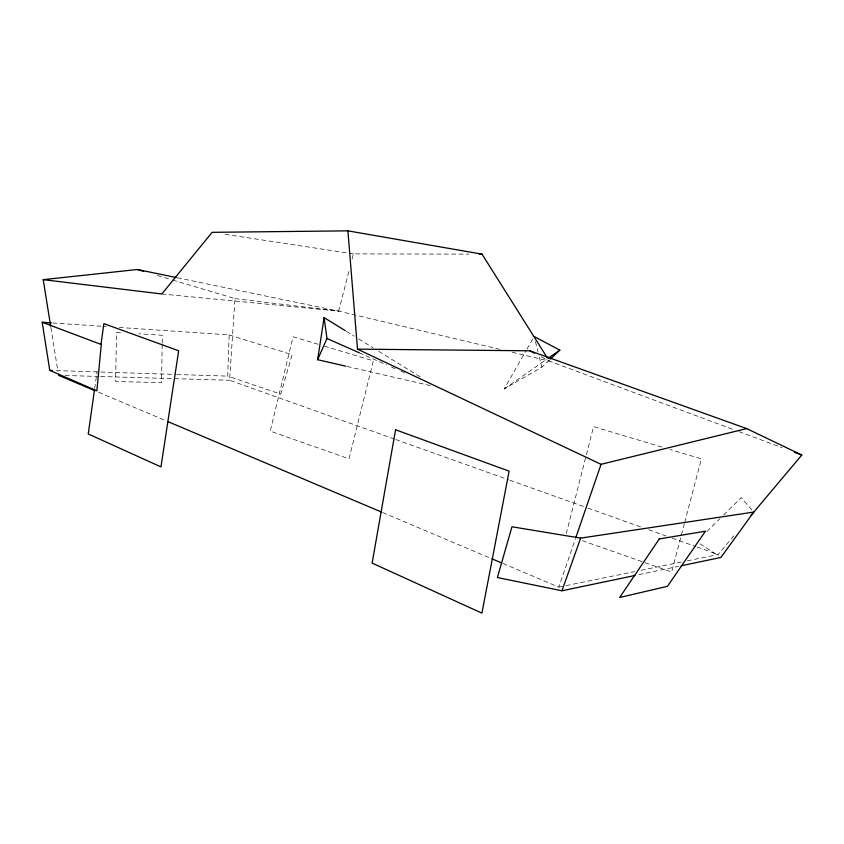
<?xml version="1.0" encoding="UTF-8"?>
<svg xmlns="http://www.w3.org/2000/svg" width="844" height="844" viewBox="0 0 844 844"><rect width="100%" height="100%" fill="white"/><g stroke="black" fill="none" stroke-linecap="round" stroke-linejoin="round"><path stroke-width="0.63" stroke-dasharray="4.22 3.17" d="M162.196 344.489L161.52 382.659L115.617 381.488L116.514 332.367L123.066 332.779M162.217 343.181L162.354 335.279L138.785 333.781M229.167 334.889L292.087 354.712L280.757 394.137L227.701 376.129L229.167 334.889L119.342 327.472M394.475 439.08L229.568 380.254L234.98 298.618L172.408 279.955M94.686 388.535L97.081 371.666M566.25 533.672L586.063 455.939M586.39 454.663L593.543 426.631L662.519 447.246M161.837 293.976L338.697 311.119L349.152 270.418M352.085 258.971L353.393 253.886L468.916 254.128M684.357 523.713L671.655 572.032L580.851 540.181M684.684 522.447L701.396 458.862L670.041 449.493M502.929 563.465L558.781 587.118L575.429 538.736M549.423 359.998L541.859 367.161L504.163 388.957L526.329 350.197M526.983 349.057L534.157 336.513M687.269 560.838L718.107 554.529L734.164 535.434M706.892 531.53L719.89 518.68M723.603 515.009L741.232 497.57L752.078 510.135M504.163 388.957L546.975 359.09M638.876 574.648L678.618 566.313M558.781 587.118L634.593 571.61M641.007 570.291L682.131 561.882M65.125 375.496L99.328 376.487M100.636 376.519L229.568 380.254M56.305 370.579L99.486 371.972M100.795 372.014L175.373 374.43M176.681 374.472L227.701 376.129M52.655 322.967L106.27 326.586M234.98 298.618L338.697 311.119L499.542 349.268M225.084 234.294L353.393 253.886M177.367 277.771L338.697 311.119M347.084 366.475L430.345 385.602M512.308 352.296L549.328 361.074L734.058 429.818M157.385 275.471L171.153 279.575M318.156 344.299L293.068 336.788L270.228 431.126L349.015 458.841L373.343 360.821L324.423 346.177M395.72 439.524L508.552 479.772M509.797 480.215L586.675 507.634M587.909 508.077L642.463 527.542M648.667 529.758L666.032 535.951M672.225 538.155L695.783 546.564M697.028 547.007L718.107 554.529M738.985 431.653L782.093 447.689M98.611 392.27L166.606 421.061M382.722 512.572L490.786 558.327M359.175 352.75L386.626 364.893M391.394 367.003L394.981 368.596M400.942 371.233L404.529 372.816M541.299 356.843L549.328 361.074M346.399 331.365L354.206 336.176M358.668 338.929L373.175 347.865M378.745 351.304L420.017 376.762M699.992 543.789L718.719 556.006M535.434 341.63L538.008 351.842M539.284 356.949L541.859 367.161M50.883 327.483L57.919 371.423"/><path stroke-width="1.27" d="M94.496 389.833L88.24 433.953L160.961 466.901L178.675 350.777L103.896 323.642L100.953 344.415M345.808 366.18L317.629 359.702L324.096 317.608L345.28 330.679M575.861 537.501L601.055 464.316L746.666 428.594L801.8 455.032L751.076 515.325M580.661 538.124L511.97 526.783L497.38 577.528L561.956 590.779L580.661 538.124L753.745 512.076L720.924 557.441L681.182 565.775M317.629 359.702L326.955 338.486L324.096 317.608M550.372 359.101L559.825 350.133L534.157 336.513M548.051 358.341L559.825 350.133M561.956 590.779L635.036 575.46M50.672 326.185L43.213 279.659L137.361 269.5L176.079 277.507M547.229 357.729L482.04 254.149L347.907 230.855L212.129 232.322L161.837 293.976L43.213 279.659M479.424 254.149L482.04 254.149M347.907 230.855L357.497 349.142L529.832 350.798L746.666 428.594M51.357 322.883L42.2 322.26L49.764 370.368L52.381 370.453M137.361 269.5L143.617 271.367M794.415 452.278L801.8 455.032M42.2 322.26L101.291 344.5L96.87 390.846L49.764 370.368M58.542 375.306L94.971 390.73M167.819 421.567L381.509 512.055M491.999 558.844L501.716 562.959M326.955 338.486L359.175 352.75M357.497 349.142L601.055 464.316M529.832 350.798L534.421 353.214M395.562 429.765L372.12 563.085L481.913 613.145L509.122 471.152L395.562 429.765M659.301 538.926L619.686 597.489L667.446 586.327L705.415 531.203L659.301 538.926"/></g></svg>
